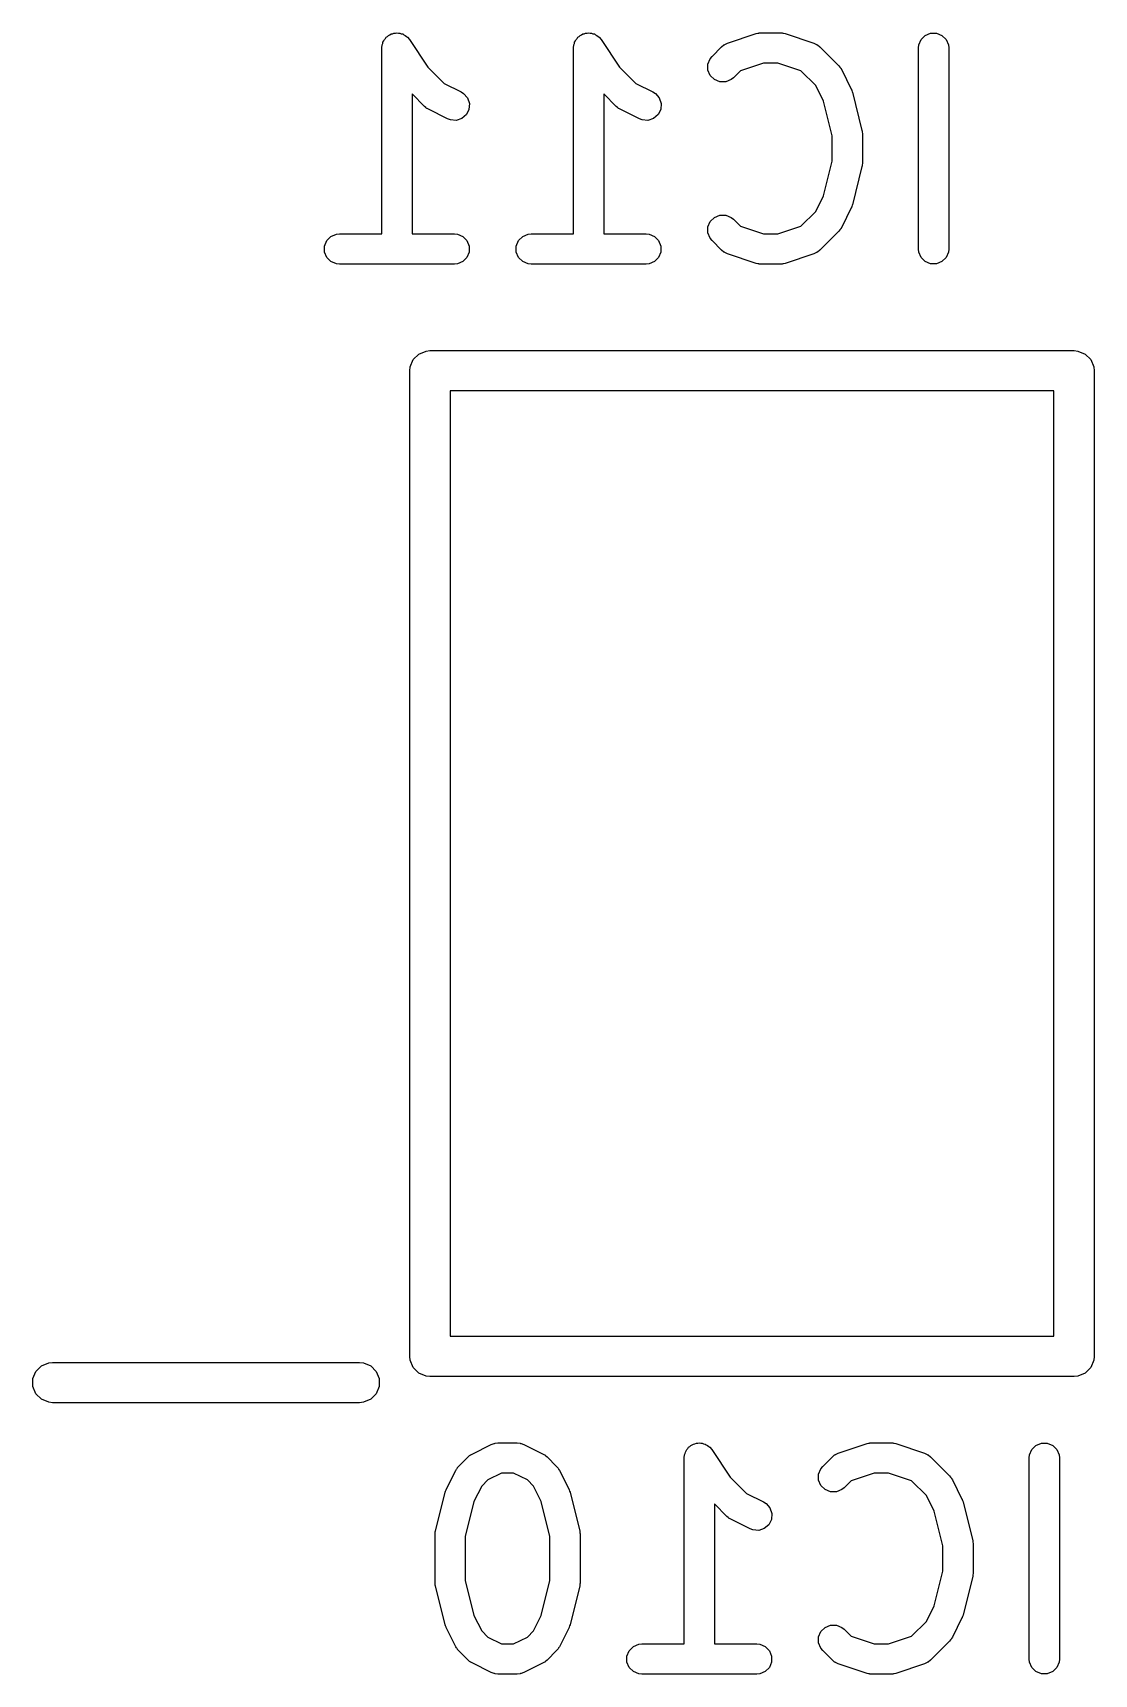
# Model space of a CAD drawing. Header units: inches. Extents: x 1.47 to 5.17, y -6.85 to -1.2.
# Drawn here: x 4.4566 to 4.6642, y -2.6508 to -2.3295 of the extents above; entities that cross this region are included whole.
import ezdxf

# ---------------------------------------------------------------- set-up
doc = ezdxf.new("R2010")
doc.units = ezdxf.units.IN
doc.header["$MEASUREMENT"] = 0
doc.layers.add('B.Silkscreen', color=31, linetype='CONTINUOUS', true_color=0xe8b2a7)

msp = doc.modelspace()

# ---------------------------------------------------------------- linework, layer by layer
at = {"layer": 'B.Silkscreen', "linetype": 'CONTINUOUS'}
for p, q in [((4.52483, -2.33247), (4.52489, -2.3319)), ((4.52489, -2.3319), (4.525, -2.33163)), ((4.525, -2.33163), (4.52506, -2.33134)), ((4.52506, -2.33134), (4.52522, -2.3311)), ((4.52522, -2.3311), (4.52533, -2.33083)), ((4.52533, -2.33083), (4.52554, -2.33063)), ((4.52554, -2.33063), (4.5257, -2.33038)), ((4.5257, -2.33038), (4.52594, -2.33022)), ((4.52594, -2.33022), (4.52614, -2.33002)), ((4.52614, -2.33002), (4.52641, -2.32991)), ((4.52641, -2.32991), (4.52666, -2.32974)), ((4.52666, -2.32974), (4.52694, -2.32969)), ((4.52694, -2.32969), (4.52721, -2.32958)), ((4.52721, -2.32958), (4.5275, -2.32958)), ((4.5275, -2.32958), (4.52779, -2.32952)), ((4.52779, -2.32952), (4.52807, -2.32958)), ((4.52807, -2.32958), (4.52836, -2.32958)), ((4.52836, -2.32958), (4.52863, -2.32969)), ((4.52863, -2.32969), (4.52892, -2.32975)), ((4.52892, -2.32975), (4.52916, -2.32991)), ((4.52916, -2.32991), (4.52942, -2.33002)), ((4.52942, -2.33002), (4.52963, -2.33022)), ((4.52963, -2.33022), (4.52987, -2.33039)), ((4.52987, -2.33039), (4.53024, -2.33083)), ((4.53024, -2.33083), (4.53024, -2.33083)), ((4.53024, -2.33083), (4.53024, -2.33083)), ((4.53024, -2.33083), (4.53024, -2.33084)), ((4.53024, -2.33084), (4.53383, -2.33622)), ((4.56233, -2.33247), (4.56238, -2.3319)), ((4.56238, -2.3319), (4.5625, -2.33163)), ((4.5625, -2.33163), (4.56255, -2.33134)), ((4.56255, -2.33134), (4.56271, -2.3311)), ((4.56271, -2.3311), (4.56282, -2.33083)), ((4.56282, -2.33083), (4.56303, -2.33063)), ((4.56303, -2.33063), (4.56319, -2.33038)), ((4.56319, -2.33038), (4.56343, -2.33022)), ((4.56343, -2.33022), (4.56364, -2.33002)), ((4.56364, -2.33002), (4.56391, -2.32991)), ((4.56391, -2.32991), (4.56415, -2.32974)), ((4.56415, -2.32974), (4.56444, -2.32969)), ((4.56444, -2.32969), (4.5647, -2.32958)), ((4.5647, -2.32958), (4.565, -2.32958)), ((4.565, -2.32958), (4.56528, -2.32952)), ((4.56528, -2.32952), (4.56557, -2.32958)), ((4.56557, -2.32958), (4.56586, -2.32958)), ((4.56586, -2.32958), (4.56613, -2.32969)), ((4.56613, -2.32969), (4.56641, -2.32975)), ((4.56641, -2.32975), (4.56665, -2.32991)), ((4.56665, -2.32991), (4.56692, -2.33002)), ((4.56692, -2.33002), (4.56713, -2.33022)), ((4.56713, -2.33022), (4.56737, -2.33039)), ((4.56737, -2.33039), (4.56773, -2.33083)), ((4.56773, -2.33083), (4.56773, -2.33083)), ((4.56773, -2.33083), (4.56773, -2.33083)), ((4.56773, -2.33083), (4.56774, -2.33084)), ((4.56774, -2.33084), (4.57132, -2.33622)), ((4.58944, -2.33413), (4.59131, -2.33226)), ((4.59131, -2.33226), (4.59176, -2.33189)), ((4.59176, -2.33189), (4.59186, -2.33185)), ((4.59186, -2.33185), (4.59194, -2.33178)), ((4.59194, -2.33178), (4.59247, -2.33155)), ((4.59247, -2.33155), (4.59809, -2.32967)), ((4.59809, -2.32967), (4.59838, -2.32961)), ((4.59838, -2.32961), (4.59845, -2.32958)), ((4.59845, -2.32958), (4.59855, -2.32957)), ((4.59855, -2.32957), (4.59866, -2.32954)), ((4.59866, -2.32954), (4.59873, -2.32955)), ((4.59873, -2.32955), (4.59903, -2.32952)), ((4.59903, -2.32952), (4.60277, -2.32952)), ((4.60277, -2.32952), (4.60307, -2.32955)), ((4.60307, -2.32955), (4.60314, -2.32954)), ((4.60314, -2.32954), (4.60325, -2.32957)), ((4.60325, -2.32957), (4.60335, -2.32958)), ((4.60335, -2.32958), (4.60342, -2.32961)), ((4.60342, -2.32961), (4.60371, -2.32967)), ((4.60371, -2.32967), (4.60933, -2.33155)), ((4.60933, -2.33155), (4.60986, -2.33178)), ((4.60986, -2.33178), (4.60994, -2.33185)), ((4.60994, -2.33185), (4.61004, -2.33189)), ((4.61004, -2.33189), (4.61049, -2.33226)), ((4.61049, -2.33226), (4.61424, -2.33601)), ((4.62982, -2.33247), (4.62987, -2.3319)), ((4.62987, -2.3319), (4.63032, -2.33083)), ((4.63032, -2.33083), (4.63113, -2.33002)), ((4.63113, -2.33002), (4.63219, -2.32958)), ((4.63219, -2.32958), (4.63335, -2.32958)), ((4.63335, -2.32958), (4.63441, -2.33002)), ((4.63441, -2.33002), (4.63523, -2.33083)), ((4.63523, -2.33083), (4.63567, -2.3319)), ((4.63567, -2.3319), (4.63572, -2.33247)), ((4.52483, -2.36889), (4.52483, -2.33247)), ((4.52483, -2.33247), (4.52483, -2.33247)), ((4.52483, -2.33247), (4.52483, -2.33247)), ((4.52483, -2.33247), (4.52483, -2.33247)), ((4.56233, -2.36889), (4.56233, -2.33247)), ((4.56233, -2.33247), (4.56233, -2.33247)), ((4.56233, -2.33247), (4.56233, -2.33247)), ((4.56233, -2.33247), (4.56233, -2.33247)), ((4.58863, -2.33565), (4.58907, -2.33458)), ((4.58907, -2.33458), (4.58944, -2.33413)), ((4.5995, -2.33543), (4.595, -2.33693)), ((4.6023, -2.33543), (4.5995, -2.33543)), ((4.6068, -2.33693), (4.6023, -2.33543)), ((4.62982, -2.37184), (4.62982, -2.33247)), ((4.63572, -2.33247), (4.63572, -2.37184)), ((4.53383, -2.33622), (4.53703, -2.33942)), ((4.57132, -2.33622), (4.57453, -2.33942)), ((4.58863, -2.3368), (4.58863, -2.33565)), ((4.58907, -2.33786), (4.58863, -2.3368)), ((4.58989, -2.33868), (4.58907, -2.33786)), ((4.59095, -2.33912), (4.58989, -2.33868)), ((4.59317, -2.33868), (4.5921, -2.33912)), ((4.59361, -2.33831), (4.59317, -2.33868)), ((4.595, -2.33693), (4.59361, -2.33831)), ((4.60972, -2.33985), (4.6068, -2.33693)), ((4.61424, -2.33601), (4.61442, -2.33624)), ((4.61442, -2.33624), (4.61448, -2.33629)), ((4.61448, -2.33629), (4.61454, -2.33638)), ((4.61454, -2.33638), (4.6146, -2.33646)), ((4.6146, -2.33646), (4.61463, -2.33653)), ((4.61463, -2.33653), (4.61479, -2.33678)), ((4.61479, -2.33678), (4.61666, -2.34053)), ((4.5332, -2.34393), (4.53074, -2.34148)), ((4.53074, -2.34148), (4.53074, -2.36889)), ((4.53703, -2.33942), (4.54035, -2.34108)), ((4.54035, -2.34108), (4.54084, -2.34139)), ((4.54084, -2.34139), (4.5416, -2.34226)), ((4.57069, -2.34393), (4.56823, -2.34148)), ((4.56823, -2.34148), (4.56823, -2.36889)), ((4.57453, -2.33942), (4.57785, -2.34108)), ((4.57785, -2.34108), (4.57834, -2.34139)), ((4.57834, -2.34139), (4.57909, -2.34226)), ((4.5921, -2.33912), (4.59095, -2.33912)), ((4.61124, -2.34288), (4.60972, -2.33985)), ((4.61666, -2.34053), (4.61668, -2.34057)), ((4.61668, -2.34057), (4.61669, -2.34059)), ((4.61669, -2.34059), (4.61678, -2.34083)), ((4.61678, -2.34083), (4.61687, -2.34107)), ((4.61687, -2.34107), (4.61687, -2.34109)), ((4.61687, -2.34109), (4.61689, -2.34113)), ((4.61689, -2.34113), (4.61876, -2.34863)), ((4.53342, -2.34412), (4.5332, -2.34393)), ((4.53347, -2.34418), (4.53342, -2.34412)), ((4.53356, -2.34424), (4.53347, -2.34418)), ((4.53364, -2.3443), (4.53356, -2.34424)), ((4.53371, -2.34433), (4.53364, -2.3443)), ((4.53396, -2.34449), (4.53371, -2.34433)), ((4.53771, -2.34636), (4.53396, -2.34449)), ((4.54188, -2.3445), (4.54137, -2.34553)), ((4.5416, -2.34226), (4.54196, -2.34335)), ((4.54196, -2.34335), (4.54188, -2.3445)), ((4.57092, -2.34412), (4.57069, -2.34393)), ((4.57097, -2.34418), (4.57092, -2.34412)), ((4.57106, -2.34424), (4.57097, -2.34418)), ((4.57114, -2.3443), (4.57106, -2.34424)), ((4.57121, -2.34433), (4.57114, -2.3443)), ((4.57146, -2.34449), (4.57121, -2.34433)), ((4.57521, -2.34636), (4.57146, -2.34449)), ((4.57938, -2.3445), (4.57886, -2.34553)), ((4.57909, -2.34226), (4.57946, -2.34335)), ((4.57946, -2.34335), (4.57938, -2.3445)), ((4.61295, -2.34971), (4.61124, -2.34288)), ((4.53825, -2.34657), (4.53771, -2.34636)), ((4.5394, -2.34665), (4.53825, -2.34657)), ((4.54049, -2.34629), (4.5394, -2.34665)), ((4.54137, -2.34553), (4.54049, -2.34629)), ((4.57575, -2.34657), (4.57521, -2.34636)), ((4.5769, -2.34665), (4.57575, -2.34657)), ((4.57799, -2.34629), (4.5769, -2.34665)), ((4.57886, -2.34553), (4.57799, -2.34629)), ((4.61295, -2.35461), (4.61295, -2.34971)), ((4.61876, -2.34863), (4.61878, -2.34873)), ((4.61878, -2.34873), (4.61879, -2.34877)), ((4.61879, -2.34877), (4.61882, -2.34899)), ((4.61882, -2.34899), (4.61885, -2.3492)), ((4.61885, -2.3492), (4.61884, -2.34925)), ((4.61884, -2.34925), (4.61885, -2.34935)), ((4.61885, -2.34935), (4.61885, -2.35497)), ((4.61124, -2.36144), (4.61295, -2.35461)), ((4.61876, -2.35569), (4.61689, -2.36319)), ((4.61878, -2.35559), (4.61876, -2.35569)), ((4.61879, -2.35555), (4.61878, -2.35559)), ((4.61882, -2.35533), (4.61879, -2.35555)), ((4.61885, -2.35511), (4.61882, -2.35533)), ((4.61885, -2.35497), (4.61884, -2.35507)), ((4.61884, -2.35507), (4.61885, -2.35511)), ((4.6068, -2.36739), (4.60972, -2.36447)), ((4.60972, -2.36447), (4.61124, -2.36144)), ((4.61666, -2.36379), (4.61479, -2.36754)), ((4.61668, -2.36375), (4.61666, -2.36379)), ((4.61669, -2.36373), (4.61668, -2.36375)), ((4.61678, -2.36349), (4.61669, -2.36373)), ((4.61687, -2.36325), (4.61678, -2.36349)), ((4.61689, -2.36319), (4.61687, -2.36323)), ((4.61687, -2.36323), (4.61687, -2.36325)), ((4.58863, -2.36752), (4.58907, -2.36645)), ((4.58863, -2.36867), (4.58863, -2.36752)), ((4.58907, -2.36645), (4.58989, -2.36564)), ((4.58989, -2.36564), (4.59095, -2.3652)), ((4.59095, -2.3652), (4.5921, -2.3652)), ((4.5921, -2.3652), (4.59317, -2.36564)), ((4.59317, -2.36564), (4.59361, -2.36601)), ((4.59361, -2.36601), (4.595, -2.36739)), ((4.595, -2.36739), (4.5995, -2.36889)), ((4.6023, -2.36889), (4.6068, -2.36739)), ((4.61479, -2.36754), (4.61463, -2.36779)), ((4.51364, -2.37127), (4.51408, -2.3702)), ((4.51408, -2.3702), (4.51489, -2.36939)), ((4.51489, -2.36939), (4.51596, -2.36895)), ((4.51596, -2.36895), (4.51654, -2.36889)), ((4.51654, -2.36889), (4.52483, -2.36889)), ((4.53074, -2.36889), (4.53903, -2.36889)), ((4.53903, -2.36889), (4.53961, -2.36895)), ((4.53961, -2.36895), (4.54067, -2.36939)), ((4.54067, -2.36939), (4.54149, -2.3702)), ((4.54149, -2.3702), (4.54193, -2.37127)), ((4.55113, -2.37127), (4.55158, -2.3702)), ((4.55158, -2.3702), (4.55239, -2.36939)), ((4.55239, -2.36939), (4.55345, -2.36895)), ((4.55345, -2.36895), (4.55403, -2.36889)), ((4.55403, -2.36889), (4.56233, -2.36889)), ((4.56823, -2.36889), (4.57653, -2.36889)), ((4.57653, -2.36889), (4.5771, -2.36895)), ((4.5771, -2.36895), (4.57817, -2.36939)), ((4.57817, -2.36939), (4.57898, -2.3702)), ((4.57898, -2.3702), (4.57942, -2.37127)), ((4.58907, -2.36973), (4.58863, -2.36867)), ((4.58944, -2.37018), (4.58907, -2.36973)), ((4.59131, -2.37206), (4.58944, -2.37018)), ((4.5995, -2.36889), (4.6023, -2.36889)), ((4.61424, -2.36831), (4.61049, -2.37206)), ((4.61442, -2.36808), (4.61424, -2.36831)), ((4.61448, -2.36803), (4.61442, -2.36808)), ((4.61454, -2.36794), (4.61448, -2.36803)), ((4.6146, -2.36786), (4.61454, -2.36794)), ((4.61463, -2.36779), (4.6146, -2.36786)), ((4.51364, -2.37242), (4.51364, -2.37127)), ((4.51408, -2.37348), (4.51364, -2.37242)), ((4.51489, -2.3743), (4.51408, -2.37348)), ((4.54149, -2.37348), (4.54067, -2.3743)), ((4.54193, -2.37242), (4.54149, -2.37348)), ((4.54193, -2.37127), (4.54193, -2.37242)), ((4.55113, -2.37242), (4.55113, -2.37127)), ((4.55158, -2.37348), (4.55113, -2.37242)), ((4.55239, -2.3743), (4.55158, -2.37348)), ((4.57898, -2.37348), (4.57817, -2.3743)), ((4.57942, -2.37242), (4.57898, -2.37348)), ((4.57942, -2.37127), (4.57942, -2.37242)), ((4.59176, -2.37242), (4.59131, -2.37206)), ((4.59186, -2.37246), (4.59176, -2.37242)), ((4.59194, -2.37253), (4.59186, -2.37246)), ((4.59247, -2.37277), (4.59194, -2.37253)), ((4.59809, -2.37464), (4.59247, -2.37277)), ((4.60933, -2.37277), (4.60371, -2.37464)), ((4.60986, -2.37253), (4.60933, -2.37277)), ((4.60994, -2.37246), (4.60986, -2.37253)), ((4.61004, -2.37242), (4.60994, -2.37246)), ((4.61049, -2.37206), (4.61004, -2.37242)), ((4.62987, -2.37242), (4.62982, -2.37184)), ((4.63032, -2.37348), (4.62987, -2.37242)), ((4.63113, -2.3743), (4.63032, -2.37348)), ((4.63523, -2.37348), (4.63441, -2.3743)), ((4.63567, -2.37242), (4.63523, -2.37348)), ((4.63572, -2.37184), (4.63567, -2.37242)), ((4.51596, -2.37474), (4.51489, -2.3743)), ((4.51654, -2.3748), (4.51596, -2.37474)), ((4.53903, -2.3748), (4.51654, -2.3748)), ((4.53961, -2.37474), (4.53903, -2.3748)), ((4.54067, -2.3743), (4.53961, -2.37474)), ((4.55345, -2.37474), (4.55239, -2.3743)), ((4.55403, -2.3748), (4.55345, -2.37474)), ((4.57653, -2.3748), (4.55403, -2.3748)), ((4.5771, -2.37474), (4.57653, -2.3748)), ((4.57817, -2.3743), (4.5771, -2.37474)), ((4.59838, -2.37471), (4.59809, -2.37464)), ((4.59845, -2.37474), (4.59838, -2.37471)), ((4.59855, -2.37475), (4.59845, -2.37474)), ((4.59866, -2.37477), (4.59855, -2.37475)), ((4.59873, -2.37477), (4.59866, -2.37477)), ((4.59903, -2.3748), (4.59873, -2.37477)), ((4.60277, -2.3748), (4.59903, -2.3748)), ((4.60307, -2.37477), (4.60277, -2.3748)), ((4.60314, -2.37477), (4.60307, -2.37477)), ((4.60325, -2.37475), (4.60314, -2.37477)), ((4.60335, -2.37474), (4.60325, -2.37475)), ((4.60342, -2.37471), (4.60335, -2.37474)), ((4.60371, -2.37464), (4.60342, -2.37471)), ((4.63219, -2.37474), (4.63113, -2.3743)), ((4.63335, -2.37474), (4.63219, -2.37474)), ((4.63441, -2.3743), (4.63335, -2.37474)), ((4.53098, -2.39348), (4.53206, -2.3924)), ((4.53206, -2.3924), (4.53348, -2.39181)), ((4.53348, -2.39181), (4.53425, -2.39173)), ((4.53425, -2.39173), (4.66024, -2.39173)), ((4.66024, -2.39173), (4.661, -2.39181)), ((4.661, -2.39181), (4.66242, -2.3924)), ((4.66242, -2.3924), (4.66351, -2.39348)), ((4.53031, -2.39567), (4.53039, -2.3949)), ((4.53031, -2.58858), (4.53031, -2.39567)), ((4.53039, -2.3949), (4.53098, -2.39348)), ((4.66351, -2.39348), (4.6641, -2.3949)), ((4.6641, -2.3949), (4.66417, -2.39567)), ((4.66417, -2.39567), (4.66417, -2.58858)), ((4.53819, -2.39961), (4.53819, -2.58465)), ((4.6563, -2.39961), (4.53819, -2.39961)), ((4.6563, -2.58465), (4.6563, -2.39961)), ((4.53819, -2.58465), (4.6563, -2.58465)), ((4.53039, -2.58935), (4.53031, -2.58858)), ((4.53098, -2.59077), (4.53039, -2.58935)), ((4.6641, -2.58935), (4.66351, -2.59077)), ((4.66417, -2.58858), (4.6641, -2.58935)), ((4.45657, -2.59293), (4.45716, -2.59151)), ((4.45716, -2.59151), (4.45825, -2.59043)), ((4.45825, -2.59043), (4.45967, -2.58984)), ((4.45967, -2.58984), (4.46043, -2.58976)), ((4.46043, -2.58976), (4.52047, -2.58976)), ((4.52047, -2.58976), (4.52124, -2.58984)), ((4.52124, -2.58984), (4.52266, -2.59043)), ((4.52266, -2.59043), (4.52375, -2.59151)), ((4.52375, -2.59151), (4.52433, -2.59293)), ((4.53206, -2.59186), (4.53098, -2.59077)), ((4.53348, -2.59244), (4.53206, -2.59186)), ((4.53425, -2.59252), (4.53348, -2.59244)), ((4.66024, -2.59252), (4.53425, -2.59252)), ((4.661, -2.59244), (4.66024, -2.59252)), ((4.66242, -2.59186), (4.661, -2.59244)), ((4.66351, -2.59077), (4.66242, -2.59186)), ((4.45657, -2.59447), (4.45657, -2.59293)), ((4.45716, -2.59589), (4.45657, -2.59447)), ((4.52433, -2.59447), (4.52375, -2.59589)), ((4.52433, -2.59293), (4.52433, -2.59447)), ((4.45825, -2.59697), (4.45716, -2.59589)), ((4.45967, -2.59756), (4.45825, -2.59697)), ((4.46043, -2.59764), (4.45967, -2.59756)), ((4.52047, -2.59764), (4.46043, -2.59764)), ((4.52124, -2.59756), (4.52047, -2.59764)), ((4.52266, -2.59697), (4.52124, -2.59756)), ((4.52375, -2.59589), (4.52266, -2.59697)), ((4.53985, -2.61012), (4.54173, -2.60824)), ((4.54173, -2.60824), (4.54195, -2.60806)), ((4.54195, -2.60806), (4.542, -2.608)), ((4.542, -2.608), (4.54209, -2.60794)), ((4.54209, -2.60794), (4.54217, -2.60788)), ((4.54217, -2.60788), (4.54224, -2.60785)), ((4.54224, -2.60785), (4.54249, -2.60769)), ((4.54249, -2.60769), (4.54624, -2.60582)), ((4.54624, -2.60582), (4.54678, -2.60561)), ((4.54678, -2.60561), (4.54689, -2.6056)), ((4.54689, -2.6056), (4.54699, -2.60556)), ((4.54699, -2.60556), (4.54756, -2.6055)), ((4.54756, -2.6055), (4.55131, -2.6055)), ((4.55131, -2.6055), (4.55189, -2.60556)), ((4.55189, -2.60556), (4.55199, -2.6056)), ((4.55199, -2.6056), (4.55209, -2.60561)), ((4.55209, -2.60561), (4.55263, -2.60582)), ((4.55263, -2.60582), (4.55638, -2.60769)), ((4.55638, -2.60769), (4.55663, -2.60785)), ((4.55663, -2.60785), (4.5567, -2.60788)), ((4.5567, -2.60788), (4.55678, -2.60794)), ((4.55678, -2.60794), (4.55687, -2.608)), ((4.55687, -2.608), (4.55692, -2.60806)), ((4.55692, -2.60806), (4.55715, -2.60824)), ((4.55715, -2.60824), (4.55902, -2.61012)), ((4.58398, -2.60845), (4.58404, -2.60788)), ((4.58398, -2.60846), (4.58398, -2.60845)), ((4.58398, -2.60845), (4.58398, -2.60845)), ((4.58398, -2.64487), (4.58398, -2.60846)), ((4.58398, -2.60846), (4.58398, -2.60846)), ((4.58404, -2.60788), (4.58415, -2.60761)), ((4.58415, -2.60761), (4.58421, -2.60732)), ((4.58421, -2.60732), (4.58437, -2.60708)), ((4.58437, -2.60708), (4.58448, -2.60682)), ((4.58448, -2.60682), (4.58468, -2.60661)), ((4.58468, -2.60661), (4.58485, -2.60637)), ((4.58485, -2.60637), (4.58509, -2.60621)), ((4.58509, -2.60621), (4.58529, -2.606)), ((4.58529, -2.606), (4.58556, -2.60589)), ((4.58556, -2.60589), (4.58581, -2.60573)), ((4.58581, -2.60573), (4.58609, -2.60567)), ((4.58609, -2.60567), (4.58636, -2.60556)), ((4.58636, -2.60556), (4.58665, -2.60556)), ((4.58665, -2.60556), (4.58694, -2.6055)), ((4.58694, -2.6055), (4.58722, -2.60556)), ((4.58722, -2.60556), (4.58751, -2.60556)), ((4.58751, -2.60556), (4.58778, -2.60567)), ((4.58778, -2.60567), (4.58807, -2.60573)), ((4.58807, -2.60573), (4.58831, -2.60589)), ((4.58831, -2.60589), (4.58857, -2.606)), ((4.58857, -2.606), (4.58878, -2.60621)), ((4.58878, -2.60621), (4.58902, -2.60637)), ((4.58902, -2.60637), (4.58939, -2.60681)), ((4.58939, -2.60681), (4.58939, -2.60682)), ((4.58939, -2.60682), (4.58939, -2.60682)), ((4.58939, -2.60682), (4.58939, -2.60682)), ((4.58939, -2.60682), (4.59298, -2.6122)), ((4.61109, -2.61012), (4.61297, -2.60824)), ((4.61297, -2.60824), (4.61341, -2.60788)), ((4.61341, -2.60788), (4.61351, -2.60784)), ((4.61351, -2.60784), (4.61359, -2.60777)), ((4.61359, -2.60777), (4.61412, -2.60753)), ((4.61412, -2.60753), (4.61974, -2.60566)), ((4.61974, -2.60566), (4.62003, -2.60559)), ((4.62003, -2.60559), (4.6201, -2.60556)), ((4.6201, -2.60556), (4.62021, -2.60555)), ((4.62021, -2.60555), (4.62031, -2.60553)), ((4.62031, -2.60553), (4.62039, -2.60553)), ((4.62039, -2.60553), (4.62068, -2.6055)), ((4.62068, -2.6055), (4.62443, -2.6055)), ((4.62443, -2.6055), (4.62472, -2.60553)), ((4.62472, -2.60553), (4.6248, -2.60553)), ((4.6248, -2.60553), (4.6249, -2.60555)), ((4.6249, -2.60555), (4.625, -2.60556)), ((4.625, -2.60556), (4.62508, -2.60559)), ((4.62508, -2.60559), (4.62536, -2.60566)), ((4.62536, -2.60566), (4.63099, -2.60753)), ((4.63099, -2.60753), (4.63151, -2.60777)), ((4.63151, -2.60777), (4.63159, -2.60784)), ((4.63159, -2.60784), (4.63169, -2.60788)), ((4.63169, -2.60788), (4.63214, -2.60824)), ((4.63214, -2.60824), (4.63589, -2.61199)), ((4.65147, -2.60846), (4.65153, -2.60788)), ((4.65147, -2.64783), (4.65147, -2.60846)), ((4.65153, -2.60788), (4.65197, -2.60682)), ((4.65197, -2.60682), (4.65278, -2.606)), ((4.65278, -2.606), (4.65385, -2.60556)), ((4.65385, -2.60556), (4.655, -2.60556)), ((4.655, -2.60556), (4.65606, -2.606)), ((4.65606, -2.606), (4.65688, -2.60682)), ((4.65688, -2.60682), (4.65732, -2.60788)), ((4.65732, -2.60788), (4.65738, -2.60846)), ((4.65738, -2.60846), (4.65738, -2.64783)), ((4.53742, -2.61464), (4.5393, -2.61089)), ((4.5393, -2.61089), (4.53945, -2.61064)), ((4.53945, -2.61064), (4.53948, -2.61057)), ((4.53948, -2.61057), (4.53955, -2.61049)), ((4.53955, -2.61049), (4.53961, -2.6104)), ((4.53961, -2.6104), (4.53966, -2.61035)), ((4.53966, -2.61035), (4.53985, -2.61012)), ((4.54826, -2.61141), (4.54556, -2.61276)), ((4.55062, -2.61141), (4.54826, -2.61141)), ((4.55331, -2.61276), (4.55062, -2.61141)), ((4.55902, -2.61012), (4.55921, -2.61035)), ((4.55921, -2.61035), (4.55927, -2.6104)), ((4.55927, -2.6104), (4.55933, -2.61049)), ((4.55933, -2.61049), (4.55939, -2.61057)), ((4.55939, -2.61057), (4.55942, -2.61064)), ((4.55942, -2.61064), (4.55958, -2.61089)), ((4.55958, -2.61089), (4.56145, -2.61464)), ((4.61028, -2.61163), (4.61072, -2.61057)), ((4.61028, -2.61278), (4.61028, -2.61163)), ((4.61072, -2.61057), (4.61109, -2.61012)), ((4.62116, -2.61141), (4.61665, -2.61291)), ((4.62395, -2.61141), (4.62116, -2.61141)), ((4.62846, -2.61291), (4.62395, -2.61141)), ((4.53722, -2.61518), (4.53731, -2.61494)), ((4.53731, -2.61494), (4.53739, -2.6147)), ((4.53739, -2.6147), (4.53741, -2.61468)), ((4.53741, -2.61468), (4.53742, -2.61464)), ((4.54437, -2.61396), (4.54285, -2.61699)), ((4.54556, -2.61276), (4.54437, -2.61396)), ((4.55451, -2.61396), (4.55331, -2.61276)), ((4.55603, -2.61699), (4.55451, -2.61396)), ((4.56145, -2.61464), (4.56147, -2.61468)), ((4.56147, -2.61468), (4.56148, -2.6147)), ((4.56148, -2.6147), (4.56157, -2.61494)), ((4.56157, -2.61494), (4.56166, -2.61518)), ((4.59298, -2.6122), (4.59618, -2.6154)), ((4.61072, -2.61385), (4.61028, -2.61278)), ((4.61154, -2.61466), (4.61072, -2.61385)), ((4.6126, -2.6151), (4.61154, -2.61466)), ((4.61482, -2.61466), (4.61376, -2.6151)), ((4.61527, -2.61429), (4.61482, -2.61466)), ((4.61665, -2.61291), (4.61527, -2.61429)), ((4.63138, -2.61583), (4.62846, -2.61291)), ((4.63589, -2.61199), (4.63608, -2.61222)), ((4.63608, -2.61222), (4.63613, -2.61227)), ((4.63613, -2.61227), (4.63619, -2.61236)), ((4.63619, -2.61236), (4.63626, -2.61244)), ((4.63626, -2.61244), (4.63629, -2.61251)), ((4.63629, -2.61251), (4.63644, -2.61276)), ((4.63644, -2.61276), (4.63832, -2.61651)), ((4.53532, -2.62274), (4.5372, -2.61524)), ((4.5372, -2.61524), (4.53721, -2.6152)), ((4.53721, -2.6152), (4.53722, -2.61518)), ((4.54285, -2.61699), (4.54114, -2.62382)), ((4.55773, -2.62382), (4.55603, -2.61699)), ((4.56166, -2.61518), (4.56166, -2.6152)), ((4.56166, -2.6152), (4.56168, -2.61524)), ((4.56168, -2.61524), (4.56355, -2.62274)), ((4.59234, -2.61992), (4.58989, -2.61746)), ((4.58989, -2.61746), (4.58989, -2.64487)), ((4.59618, -2.6154), (4.5995, -2.61706)), ((4.5995, -2.61706), (4.59999, -2.61737)), ((4.59999, -2.61737), (4.60075, -2.61824)), ((4.60075, -2.61824), (4.60111, -2.61934)), ((4.61376, -2.6151), (4.6126, -2.6151)), ((4.63289, -2.61886), (4.63138, -2.61583)), ((4.63832, -2.61651), (4.63833, -2.61655)), ((4.63833, -2.61655), (4.63835, -2.61657)), ((4.63835, -2.61657), (4.63843, -2.61681)), ((4.63843, -2.61681), (4.63852, -2.61705)), ((4.63852, -2.61705), (4.63853, -2.61707)), ((4.63853, -2.61707), (4.63854, -2.61712)), ((4.63854, -2.61712), (4.64042, -2.62461)), ((4.59257, -2.62011), (4.59234, -2.61992)), ((4.59262, -2.62016), (4.59257, -2.62011)), ((4.59271, -2.62022), (4.59262, -2.62016)), ((4.59279, -2.62029), (4.59271, -2.62022)), ((4.59286, -2.62032), (4.59279, -2.62029)), ((4.59311, -2.62047), (4.59286, -2.62032)), ((4.59686, -2.62235), (4.59311, -2.62047)), ((4.60103, -2.62049), (4.60051, -2.62152)), ((4.60111, -2.61934), (4.60103, -2.62049)), ((4.6346, -2.62569), (4.63289, -2.61886)), ((4.53524, -2.62331), (4.53527, -2.6231)), ((4.53525, -2.62336), (4.53524, -2.62331)), ((4.53524, -2.62346), (4.53525, -2.62336)), ((4.53524, -2.63283), (4.53524, -2.62346)), ((4.53527, -2.6231), (4.53529, -2.62288)), ((4.53529, -2.62288), (4.53531, -2.62284)), ((4.53531, -2.62284), (4.53532, -2.62274)), ((4.54114, -2.62382), (4.54114, -2.63247)), ((4.55773, -2.63247), (4.55773, -2.62382)), ((4.56355, -2.62274), (4.56357, -2.62284)), ((4.56357, -2.62284), (4.56358, -2.62288)), ((4.56358, -2.62288), (4.5636, -2.6231)), ((4.5636, -2.6231), (4.56364, -2.62331)), ((4.56364, -2.62331), (4.56363, -2.62336)), ((4.56363, -2.62336), (4.56364, -2.62346)), ((4.56364, -2.62346), (4.56364, -2.63283)), ((4.5974, -2.62255), (4.59686, -2.62235)), ((4.59855, -2.62264), (4.5974, -2.62255)), ((4.59964, -2.62227), (4.59855, -2.62264)), ((4.60051, -2.62152), (4.59964, -2.62227)), ((4.64042, -2.62461), (4.64043, -2.62471)), ((4.6346, -2.63059), (4.6346, -2.62569)), ((4.64043, -2.62471), (4.64045, -2.62475)), ((4.64045, -2.62475), (4.64047, -2.62497)), ((4.64047, -2.62497), (4.6405, -2.62519)), ((4.6405, -2.62519), (4.64049, -2.62523)), ((4.64049, -2.62523), (4.6405, -2.62533)), ((4.6405, -2.62533), (4.6405, -2.63095)), ((4.63289, -2.63742), (4.6346, -2.63059)), ((4.6405, -2.6311), (4.64047, -2.63131)), ((4.6405, -2.63095), (4.64049, -2.63106)), ((4.64049, -2.63106), (4.6405, -2.6311)), ((4.53525, -2.63293), (4.53524, -2.63283)), ((4.53524, -2.63297), (4.53525, -2.63293)), ((4.53527, -2.63319), (4.53524, -2.63297)), ((4.53529, -2.63341), (4.53527, -2.63319)), ((4.53531, -2.63345), (4.53529, -2.63341)), ((4.53532, -2.63355), (4.53531, -2.63345)), ((4.5372, -2.64104), (4.53532, -2.63355)), ((4.54114, -2.63247), (4.54285, -2.6393)), ((4.55603, -2.6393), (4.55773, -2.63247)), ((4.56355, -2.63355), (4.56168, -2.64104)), ((4.56357, -2.63345), (4.56355, -2.63355)), ((4.56358, -2.63341), (4.56357, -2.63345)), ((4.5636, -2.63319), (4.56358, -2.63341)), ((4.56364, -2.63297), (4.5636, -2.63319)), ((4.56364, -2.63283), (4.56363, -2.63293)), ((4.56363, -2.63293), (4.56364, -2.63297)), ((4.64042, -2.63167), (4.63854, -2.63917)), ((4.64043, -2.63157), (4.64042, -2.63167)), ((4.64045, -2.63153), (4.64043, -2.63157)), ((4.64047, -2.63131), (4.64045, -2.63153)), ((4.63138, -2.64045), (4.63289, -2.63742)), ((4.54285, -2.6393), (4.54437, -2.64233)), ((4.55451, -2.64233), (4.55603, -2.6393)), ((4.62846, -2.64337), (4.63138, -2.64045)), ((4.63832, -2.63977), (4.63644, -2.64352)), ((4.63833, -2.63973), (4.63832, -2.63977)), ((4.63835, -2.63971), (4.63833, -2.63973)), ((4.63843, -2.63947), (4.63835, -2.63971)), ((4.63852, -2.63923), (4.63843, -2.63947)), ((4.63853, -2.63921), (4.63852, -2.63923)), ((4.63854, -2.63917), (4.63853, -2.63921)), ((4.53721, -2.64109), (4.5372, -2.64104)), ((4.53722, -2.64111), (4.53721, -2.64109)), ((4.53731, -2.64135), (4.53722, -2.64111)), ((4.53739, -2.64159), (4.53731, -2.64135)), ((4.53741, -2.64161), (4.53739, -2.64159)), ((4.53742, -2.64165), (4.53741, -2.64161)), ((4.5393, -2.6454), (4.53742, -2.64165)), ((4.54437, -2.64233), (4.54556, -2.64353)), ((4.54556, -2.64353), (4.54826, -2.64487)), ((4.55062, -2.64487), (4.55331, -2.64353)), ((4.55331, -2.64353), (4.55451, -2.64233)), ((4.56145, -2.64165), (4.55958, -2.6454)), ((4.56147, -2.64161), (4.56145, -2.64165)), ((4.56148, -2.64159), (4.56147, -2.64161)), ((4.56157, -2.64135), (4.56148, -2.64159)), ((4.56166, -2.64111), (4.56157, -2.64135)), ((4.56168, -2.64104), (4.56166, -2.64109)), ((4.56166, -2.64109), (4.56166, -2.64111)), ((4.61028, -2.6435), (4.61072, -2.64244)), ((4.61028, -2.64465), (4.61028, -2.6435)), ((4.61072, -2.64244), (4.61154, -2.64162)), ((4.61154, -2.64162), (4.6126, -2.64118)), ((4.6126, -2.64118), (4.61376, -2.64118)), ((4.61376, -2.64118), (4.61482, -2.64162)), ((4.61482, -2.64162), (4.61527, -2.64199)), ((4.61527, -2.64199), (4.61665, -2.64337)), ((4.61665, -2.64337), (4.62116, -2.64487)), ((4.62395, -2.64487), (4.62846, -2.64337)), ((4.63619, -2.64392), (4.63613, -2.64401)), ((4.63626, -2.64384), (4.63619, -2.64392)), ((4.63629, -2.64377), (4.63626, -2.64384)), ((4.63644, -2.64352), (4.63629, -2.64377)), ((4.53945, -2.64565), (4.5393, -2.6454)), ((4.53948, -2.64572), (4.53945, -2.64565)), ((4.53955, -2.6458), (4.53948, -2.64572)), ((4.53961, -2.64589), (4.53955, -2.6458)), ((4.53966, -2.64594), (4.53961, -2.64589)), ((4.53985, -2.64617), (4.53966, -2.64594)), ((4.54173, -2.64804), (4.53985, -2.64617)), ((4.54826, -2.64487), (4.55062, -2.64487)), ((4.55902, -2.64617), (4.55715, -2.64804)), ((4.55921, -2.64594), (4.55902, -2.64617)), ((4.55927, -2.64589), (4.55921, -2.64594)), ((4.55933, -2.6458), (4.55927, -2.64589)), ((4.55939, -2.64572), (4.55933, -2.6458)), ((4.55942, -2.64565), (4.55939, -2.64572)), ((4.55958, -2.6454), (4.55942, -2.64565)), ((4.57279, -2.64725), (4.57323, -2.64619)), ((4.57323, -2.64619), (4.57404, -2.64537)), ((4.57404, -2.64537), (4.57511, -2.64493)), ((4.57511, -2.64493), (4.57568, -2.64487)), ((4.57568, -2.64487), (4.58398, -2.64487)), ((4.58989, -2.64487), (4.59818, -2.64487)), ((4.59818, -2.64487), (4.59876, -2.64493)), ((4.59876, -2.64493), (4.59982, -2.64537)), ((4.59982, -2.64537), (4.60064, -2.64619)), ((4.60064, -2.64619), (4.60108, -2.64725)), ((4.61072, -2.64572), (4.61028, -2.64465)), ((4.61109, -2.64617), (4.61072, -2.64572)), ((4.61297, -2.64804), (4.61109, -2.64617)), ((4.62116, -2.64487), (4.62395, -2.64487)), ((4.63589, -2.64429), (4.63214, -2.64804)), ((4.63608, -2.64406), (4.63589, -2.64429)), ((4.63613, -2.64401), (4.63608, -2.64406)), ((4.54195, -2.64823), (4.54173, -2.64804)), ((4.542, -2.64829), (4.54195, -2.64823)), ((4.54209, -2.64834), (4.542, -2.64829)), ((4.54217, -2.64841), (4.54209, -2.64834)), ((4.54224, -2.64844), (4.54217, -2.64841)), ((4.54249, -2.64859), (4.54224, -2.64844)), ((4.54624, -2.65047), (4.54249, -2.64859)), ((4.55638, -2.64859), (4.55263, -2.65047)), ((4.55663, -2.64844), (4.55638, -2.64859)), ((4.5567, -2.64841), (4.55663, -2.64844)), ((4.55678, -2.64834), (4.5567, -2.64841)), ((4.55687, -2.64829), (4.55678, -2.64834)), ((4.55692, -2.64823), (4.55687, -2.64829)), ((4.55715, -2.64804), (4.55692, -2.64823)), ((4.57279, -2.6484), (4.57279, -2.64725)), ((4.57323, -2.64947), (4.57279, -2.6484)), ((4.57404, -2.65028), (4.57323, -2.64947)), ((4.57511, -2.65072), (4.57404, -2.65028)), ((4.59982, -2.65028), (4.59876, -2.65072)), ((4.60064, -2.64947), (4.59982, -2.65028)), ((4.60108, -2.6484), (4.60064, -2.64947)), ((4.60108, -2.64725), (4.60108, -2.6484)), ((4.61341, -2.64841), (4.61297, -2.64804)), ((4.61351, -2.64845), (4.61341, -2.64841)), ((4.61359, -2.64852), (4.61351, -2.64845)), ((4.61412, -2.64875), (4.61359, -2.64852)), ((4.61974, -2.65063), (4.61412, -2.64875)), ((4.63099, -2.64875), (4.62536, -2.65063)), ((4.63151, -2.64852), (4.63099, -2.64875)), ((4.63159, -2.64845), (4.63151, -2.64852)), ((4.63169, -2.64841), (4.63159, -2.64845)), ((4.63214, -2.64804), (4.63169, -2.64841)), ((4.65153, -2.6484), (4.65147, -2.64783)), ((4.65197, -2.64947), (4.65153, -2.6484)), ((4.65278, -2.65028), (4.65197, -2.64947)), ((4.65385, -2.65072), (4.65278, -2.65028)), ((4.65606, -2.65028), (4.655, -2.65072)), ((4.65688, -2.64947), (4.65606, -2.65028)), ((4.65732, -2.6484), (4.65688, -2.64947)), ((4.65738, -2.64783), (4.65732, -2.6484)), ((4.54678, -2.65068), (4.54624, -2.65047)), ((4.54689, -2.65068), (4.54678, -2.65068)), ((4.54699, -2.65072), (4.54689, -2.65068)), ((4.54756, -2.65078), (4.54699, -2.65072)), ((4.55131, -2.65078), (4.54756, -2.65078)), ((4.55189, -2.65072), (4.55131, -2.65078)), ((4.55199, -2.65068), (4.55189, -2.65072)), ((4.55209, -2.65068), (4.55199, -2.65068)), ((4.55263, -2.65047), (4.55209, -2.65068)), ((4.57568, -2.65078), (4.57511, -2.65072)), ((4.59818, -2.65078), (4.57568, -2.65078)), ((4.59876, -2.65072), (4.59818, -2.65078)), ((4.62003, -2.65069), (4.61974, -2.65063)), ((4.6201, -2.65072), (4.62003, -2.65069)), ((4.62021, -2.65073), (4.6201, -2.65072)), ((4.62031, -2.65076), (4.62021, -2.65073)), ((4.62039, -2.65075), (4.62031, -2.65076)), ((4.62068, -2.65078), (4.62039, -2.65075)), ((4.62443, -2.65078), (4.62068, -2.65078)), ((4.62472, -2.65075), (4.62443, -2.65078)), ((4.6248, -2.65076), (4.62472, -2.65075)), ((4.6249, -2.65073), (4.6248, -2.65076)), ((4.625, -2.65072), (4.6249, -2.65073)), ((4.62508, -2.65069), (4.625, -2.65072)), ((4.62536, -2.65063), (4.62508, -2.65069)), ((4.655, -2.65072), (4.65385, -2.65072))]:
    msp.add_line(p, q, dxfattribs=at)

doc.saveas('drawing.dxf')
